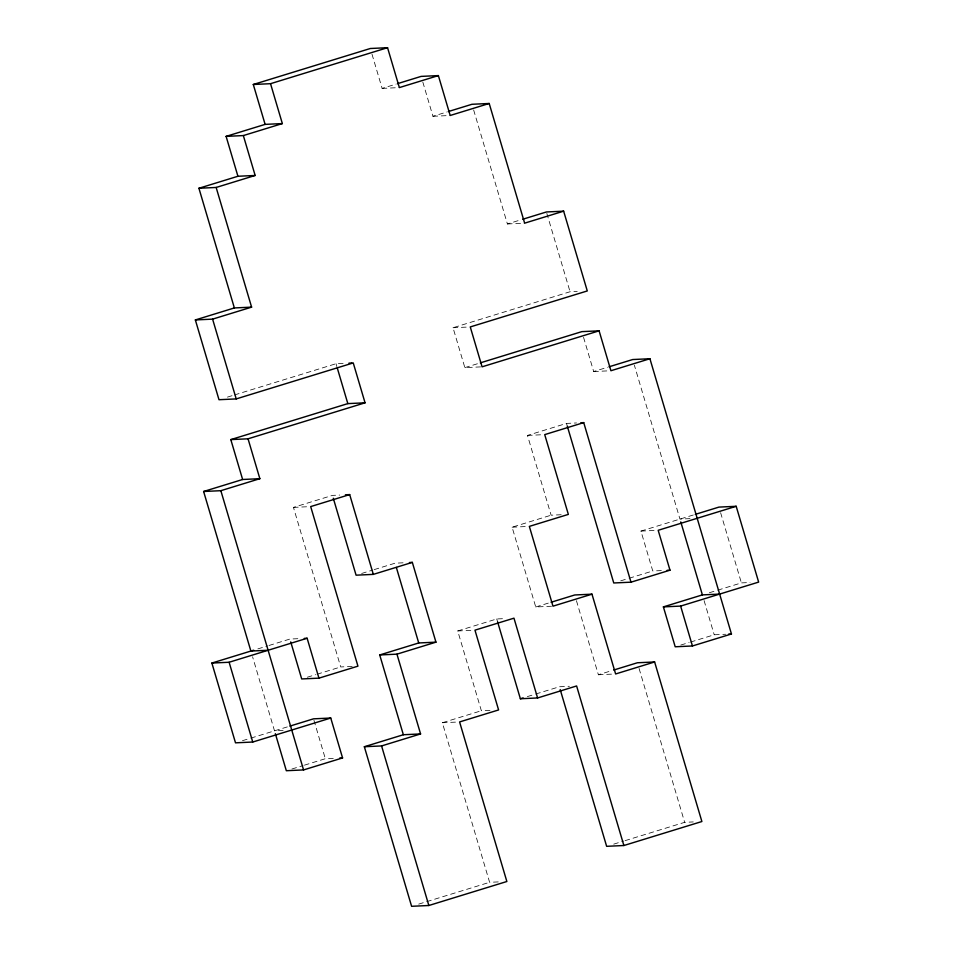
<?xml version="1.0" encoding="UTF-8"?>
<svg xmlns="http://www.w3.org/2000/svg" width="954" height="954" viewBox="0 0 954 954"><rect width="100%" height="100%" fill="white"/><g stroke="black" fill="none" stroke-linecap="round" stroke-linejoin="round"><path stroke-width="0.72" stroke-dasharray="4.77 3.58" d="M372 54.199L382.125 88.388L396.065 84.107M422.825 82.092L432.949 116.281L446.877 112M473.649 109.984L507.409 223.963L521.337 219.682M227.446 397.114L233.086 395.373M234.505 394.944L336.011 363.724L344.632 363.331M480.637 366.896L464.848 367.624L453.031 327.735L570.051 291.745L577.23 291.411M464.848 367.624L478.944 363.295M583.55 337.334L593.674 371.535L607.603 367.242M352.205 666.417L340.709 666.953L293.45 507.385L332.457 495.388L339.636 495.066M561.167 514.731L551.114 515.196L527.479 435.418L566.485 423.421L576.538 422.956M361.661 573.461L372.799 570.039M374.195 569.61L395.087 563.182L405.14 562.717M551.543 606.243L535.743 606.971L512.107 527.192L551.114 515.196M257.842 648.911L267.597 645.918M268.992 645.488L289.885 639.061L299.938 638.596M661.372 570.587L652.763 570.981L640.945 531.092L693.88 514.814M307.271 677.233L315.631 674.669M317.026 674.239L340.709 666.953M489.974 710.348L481.365 710.742L457.729 630.964L496.736 618.967L505.358 618.574M535.743 606.971L549.671 602.689M620.72 580.843L627.684 578.696M629.08 578.267L652.763 570.981M709.371 592.744L716.335 590.609M717.718 590.18L741.401 582.894L750.023 582.5M242.471 740.686L249.435 738.551M250.83 738.122L288.442 726.554M680.786 645.059L689.146 642.495M690.529 642.066L714.212 634.78L725.708 634.255M291.9 769.019L303.05 765.585M304.445 765.156L325.338 758.728L336.834 758.203M498.238 881.913L489.617 882.307L442.358 722.738L481.365 710.742M527.335 696.611L534.3 694.464M535.695 694.035L559.378 686.761L569.431 686.284M576.431 600.674L598.385 674.764L612.313 670.471M418.699 904.118L489.617 882.307M613.732 844.135L623.654 841.082M625.073 840.653L684.65 822.324L693.272 821.931M382.125 88.388L399.368 87.589M432.949 116.281L450.193 115.482M507.409 223.963L524.64 223.164M453.031 327.735L468.831 327.007M593.674 371.535L608.044 370.867M527.479 435.418L543.279 434.678M293.45 507.385L309.251 506.657M690.004 518.63L679.952 519.095L634.374 365.227M512.107 527.192L527.908 526.453M640.945 531.092L656.746 530.364M457.729 630.964L473.53 630.236M598.385 674.764L614.173 674.025M442.358 722.738L458.158 722.011M283.135 730.442L274.513 730.836L252.571 656.757M720.616 512.715L741.401 582.894M704.088 600.591L714.212 634.78M546.833 213.386L570.051 291.745M566.485 423.421L567.332 426.271M639.073 668.468L684.65 822.324M496.736 618.967L497.583 621.817M336.011 363.724L336.857 366.574M313.938 720.27L325.338 758.728"/><path stroke-width="1.43" d="M253.299 84.489L270.531 83.69L282.348 123.579L265.117 124.378L253.299 84.489L370.319 48.499L387.551 47.7L399.368 87.589L438.375 75.593L450.193 115.482L489.199 103.485L524.64 223.164L563.647 211.168L587.282 290.946L470.262 326.936L482.08 366.825L599.1 330.835L610.918 370.736L649.924 358.74L731.456 633.981L692.449 645.977L675.205 646.776L663.388 606.887L702.394 594.891L719.638 594.092M270.531 83.69L387.551 47.7M226.11 136.374L243.342 135.575L255.159 175.464L237.928 176.263L226.11 136.374L265.117 124.378M397.448 83.678L421.131 76.392L438.375 75.593M243.342 135.575L282.348 123.579M198.921 188.26L216.153 187.461L251.606 307.14L234.362 307.939L198.921 188.26L237.928 176.263M448.273 111.57L471.956 104.284L489.199 103.485M216.153 187.461L255.159 175.464M248.04 438.804L259.858 478.693L242.626 479.492L230.808 439.603L248.04 438.804L365.06 402.815L353.242 362.925L236.222 398.915L218.991 399.714L195.355 319.936L234.362 307.939M522.732 219.253L546.415 211.967L563.647 211.168M195.355 319.936L212.599 319.137L251.606 307.14M230.808 439.603L347.828 403.614L365.06 402.815M480.351 362.854L581.857 331.634L599.1 330.835M268.122 650.258L250.878 651.057L203.619 491.489L242.626 479.492M608.998 366.813L632.681 359.539L649.924 358.74M203.619 491.489L220.851 490.69L259.858 478.693M396.947 654.158L420.583 733.936L403.351 734.735L379.716 654.957L396.947 654.158L435.954 642.161L412.331 562.383L373.324 574.38L349.689 494.589L310.682 506.586L357.941 666.154L318.946 678.151L301.702 678.95L290.731 641.911M663.388 606.887L680.631 606.088L758.645 582.095L736.19 506.3L658.177 530.293L669.994 570.182L630.988 582.178L583.729 422.622L544.722 434.619L568.346 514.397L529.339 526.393L552.974 606.172L591.981 594.175L615.616 673.965L654.623 661.969L701.882 821.525L623.88 845.518L606.637 846.317L560.213 689.599M275.36 733.686L286.331 770.725L303.563 769.926L342.569 757.929L330.752 718.04L252.75 742.033L235.507 742.832L211.871 663.054L253.669 650.199M695.275 514.385L718.958 507.099L736.19 506.3M211.871 663.054L229.115 662.255L307.128 638.262L318.946 678.151M379.716 654.957L418.723 642.96L435.954 642.161M551.066 602.26L574.749 594.974L591.981 594.175M289.837 726.125L313.52 718.839L330.752 718.04M623.88 845.518L576.61 685.962L537.603 697.958L513.967 618.168L474.961 630.165L498.596 709.943L459.589 721.939L506.86 881.508L428.847 905.501L411.603 906.3L364.345 746.732L403.351 734.735M497.583 621.817L520.371 698.757L523.15 697.899M613.708 670.042L637.391 662.768L654.623 661.969M364.345 746.732L381.576 745.933L420.583 733.936M348.937 363.128L351.811 362.997M580.855 422.753L583.729 422.622M345.384 494.792L349.689 494.589M409.457 562.514L412.331 562.383M373.324 574.38L356.08 575.179L333.292 498.238M667.12 570.325L669.994 570.182M630.988 582.178L613.756 582.977L567.332 426.271M304.254 638.393L307.128 638.262M728.582 634.112L731.456 633.981M520.371 698.757L537.603 697.958M339.696 758.06L342.569 757.929M680.774 521.91L702.394 594.891M680.631 606.088L692.449 645.977M337.275 367.994L347.828 403.614M396.351 567.451L418.723 642.96M381.576 745.933L428.847 905.501M212.599 319.137L236.222 398.915M220.851 490.69L303.563 769.926M229.115 662.255L252.75 742.033"/></g></svg>
